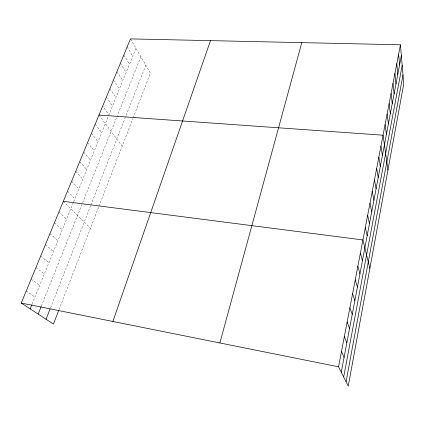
<?xml version="1.0" encoding="UTF-8"?>
<svg xmlns="http://www.w3.org/2000/svg" width="425" height="425" viewBox="0 0 425 425"><rect width="100%" height="100%" fill="white"/><g stroke="black" fill="none" stroke-linecap="round" stroke-linejoin="round"><path stroke-width="0.32" stroke-dasharray="2.12 1.59" d="M59.001 309.692L98.759 206.8M98.983 206.215L132.855 118.554M133.083 117.964L150.413 73.116L130.47 38.893M50.559 307.79L90.637 205.7M90.87 205.1L145.791 65.184M41.337 306.122L116.551 117.683M116.801 117.066L140.872 56.748M32.103 304.151L73.44 202.295M73.679 201.71L108.71 115.398M135.947 48.291L108.949 114.814L102.669 106.133M26.223 291.024L34.983 297.059M31.121 279.183L39.706 285.414M35.939 267.532L44.359 273.955M40.678 256.062L48.939 262.671M45.347 244.779L53.449 251.558M49.943 233.665L57.89 240.619M54.464 222.721L62.263 229.84M58.921 211.947L66.571 219.226M63.309 201.333L90.477 228.236M67.501 191.186L74.874 198.767M71.639 181.188L78.875 188.907M75.714 171.333L82.822 179.185M79.73 161.622L86.711 169.602M83.688 152.044L90.546 160.151M87.593 142.603L94.329 150.833M91.439 133.296L98.058 141.642M95.232 124.116L101.74 132.579M98.977 115.063L122.182 146.179M106.308 97.33L112.482 106.107M109.9 88.639L115.967 97.516M113.443 80.07L119.409 89.043M116.939 71.613L122.804 80.681M120.392 63.272L126.151 72.425M123.792 55.037L129.46 64.276M127.155 46.909L132.722 56.233"/><path stroke-width="0.64" d="M346.051 381.735L402.99 74.938M343.676 377.017L402.172 65.312M341.264 372.22L401.354 55.617M400.435 44.779L403.75 83.938L348.245 386.107L338.539 366.802L400.435 44.779L130.47 38.893L21.25 303.057L53.449 324.062L58.762 310.308M219.863 342.959L301.793 42.627M112.869 321.465L210.497 40.635M46.065 319.249L50.086 308.996M38.16 314.091L41.092 306.738M30.18 308.885L31.859 304.746M98.977 115.063L383.058 135.203L387.951 169.947M63.309 201.333L362.923 239.96L369.856 268.451M21.25 303.057L338.539 366.802M341.461 351.608L344.085 357.356M344.324 336.706L346.853 342.768M347.135 322.086L349.573 328.456M349.892 307.748L352.235 314.41M352.596 293.68L354.854 300.624M355.252 279.873L357.425 287.082M357.855 266.326L359.948 273.79M360.411 253.024L362.424 260.738M365.314 227.508L367.179 235.678M367.668 215.268L369.463 223.656M369.978 203.246L371.705 211.831M372.252 191.42L373.915 200.207M374.483 179.796L376.082 188.769M376.683 168.369L378.218 177.523M378.845 157.133L380.317 166.457M380.965 146.078L382.383 155.571M385.114 124.504L386.421 134.316M387.138 113.98L388.386 123.935M389.13 103.62L390.325 113.719M391.085 93.426L392.238 103.663M393.013 83.39L394.113 93.755M394.915 73.514L395.967 84.007M396.785 63.787L397.789 74.402M398.623 54.214L399.585 64.94"/></g></svg>
